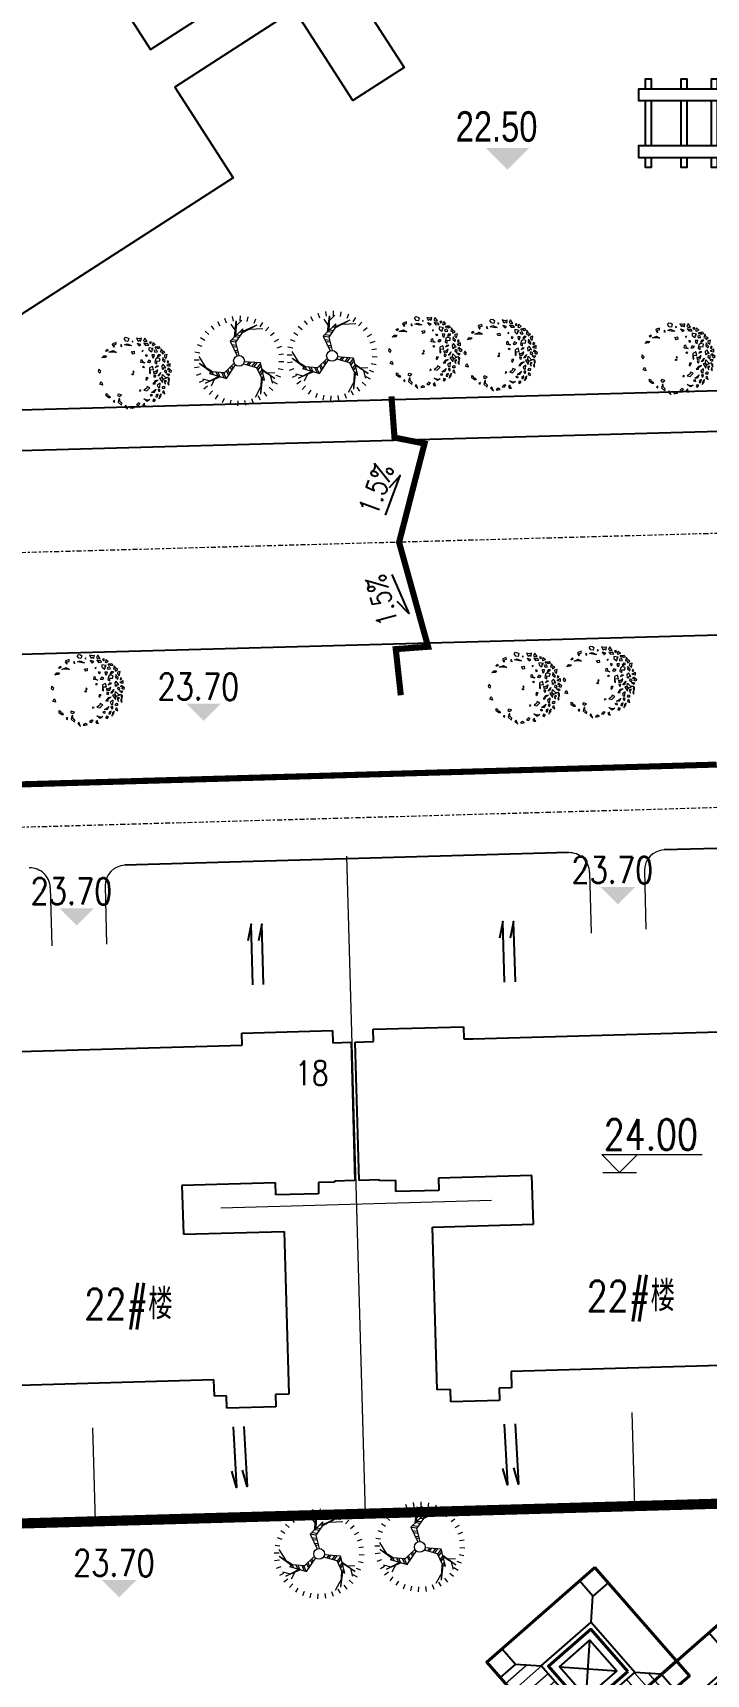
# Model space of a CAD drawing. Header units: inches. Extents: x 393 to 1582, y 246 to 1188.
# Drawn here: x 986.1 to 1019.2, y 643 to 723.6 of the extents above; entities that cross this region are included whole.
import ezdxf

# ---------------------------------------------------------------- set-up
doc = ezdxf.new("R2010")
doc.units = ezdxf.units.IN
doc.header["$MEASUREMENT"] = 0
for name, pattern in [('CENTERX2', [4, 2.5, -0.5, 0.5, -0.5]), ('DASHED2', [0.375, 0.25, -0.125]), ('DOTE', [2.42, 2, -0.2, 0.02, -0.2])]:
    doc.linetypes.add(name, pattern=pattern)
for name, color, linetype in [('build2', 40, 'Continuous'), ('buildcoor', 7, 'Continuous'), ('drain', 4, 'Continuous'), ('ELEV', 1, 'Continuous'), ('JZ', 4, 'Continuous'), ('LAWN', 3, 'Continuous'), ('ROAD-TEXT', 4, 'Continuous'), ('roadradiu', 3, 'Continuous'), ('YSX', 7, 'Continuous'), ('公共绿地', 3, 'Continuous'), ('外墙', 42, 'Continuous'), ('建筑层数', 7, 'Continuous'), ('绿化', 3, 'Continuous'), ('车库边线', 4, 'DOTE')]:
    doc.layers.add(name, color=color, linetype=linetype)
for name, color, linetype, lineweight in [('buildelev', 2, 'Continuous', 20), ('FENCE', 100, 'Continuous', 18), ('HATCH', 64, 'Continuous', 9), ('jz1', 40, 'Continuous', 40), ('ROAD', 1, 'Continuous', 25), ('ROAD-CENTER', 7, 'CENTERX2', 18), ('walk', 2, 'Continuous', 18), ('围墙', 75, 'FENCELINE1', 15), ('建筑型号', 2, 'Continuous', 18), ('树', 84, 'Continuous', 15)]:
    doc.layers.add(name, color=color, linetype=linetype, lineweight=lineweight)
doc.styles.add('_HZTXT', font='txt.shx', dxfattribs={"width": 0.8, "bigfont": 'hztxt.shx'})
doc.styles.add('DIM_FONT', font='SIMPLEX.shx', dxfattribs={"width": 0.8})
doc.styles.add('FLS', font='', dxfattribs={"width": 0.8})
doc.styles.add('HZ', font='simplex.shx', dxfattribs={"width": 0.7, "bigfont": 'hztxt.shx'})
doc.styles.add('RO', font='romans.shx', dxfattribs={"width": 0.8})
doc.styles.get('FLS').set_extended_font_data('创艺繁隶书')
doc.linetypes.add('FENCELINE1', pattern='A,0.25,-0.1,[133,ltypeshp.shx,S=0.1,R=0,X=-0.1,Y=0],-0.1,1', length=1.45)
doc.dimstyles.new('NORMAL', dxfattribs={"dimtxt": 1.5, "dimasz": 0.3, "dimexe": 0.5, "dimexo": 0.3, "dimgap": 0.3, "dimtad": 1, "dimdec": 1, "dimzin": 1, "dimdsep": 46, "dimtxsty": 'HZ', "dimblk": 'ARCHTICK', "dimcen": 0, "dimclrt": 256, "dimadec": 0, "dimazin": 0, "dimtfac": 1, "dimtdec": 1, "dimtofl": 0, "dimtmove": 0, "dimatfit": 3, "dimldrblk": 'ARCHTICK', "dimfxl": 1, "dimtolj": 2, "dimtzin": 0, "dimarcsym": 0})

# ---------------------------------------------------------------- blocks, each defined once
blk = doc.blocks.new('pm10')
at = {"layer": 'ROAD-TEXT', "const_width": 0.3}
blk.add_lwpolyline([(58362.619, 60514.036), (58364.86, 60513.62), (58364.515, 60512.064), (58369.839, 60511.948), (58374.126, 60509.35), (58374.829, 60510.68), (58376.813, 60510.239)], dxfattribs=at)
at = {"layer": 'ROAD-TEXT', "ltscale": 0.3}
for points in [[(58368.425, 60512.744), (58366.351, 60512.496), (58367.078, 60512.882)], [(58371.306, 60512.208), (58372.97, 60510.947), (58372.537, 60511.648)]]:
    blk.add_lwpolyline(points, dxfattribs=at)
at = {"layer": 'ROAD-TEXT', "ltscale": 0.3, "style": 'DIM_FONT', "width": 0.8}
for rotation, p in [(358.1475, (58366.075, 60513.139)), (323.45295, (58371.356, 60512.621))]:
    blk.add_text('1.5%', height=1, rotation=rotation, dxfattribs=at).set_placement(p)
blk = doc.blocks.new('A$C1C5E2274')
at = {"layer": 'HATCH'}
for p, q in [((4.075, 6.887), (4.492, 5.33)), ((4.489, 6.998), (4.839, 5.691)), ((4.903, 7.109), (5.142, 6.216)), ((1.591, 6.222), (2.008, 4.664)), ((2.005, 6.333), (2.422, 4.775)), ((2.419, 6.444), (2.836, 4.886)), ((2.833, 6.555), (3.25, 4.997)), ((3.247, 6.666), (3.664, 5.108)), ((3.661, 6.776), (4.078, 5.219)), ((5.129, 6.194), (6.04, 6.438)), ((1.177, 6.111), (1.492, 4.934)), ((4.704, 5.192), (6.261, 5.61)), ((4.826, 5.669), (6.151, 6.024)), ((4.814, 4.778), (6.372, 5.196)), ((4.925, 4.364), (6.483, 4.782)), ((5.036, 3.95), (6.594, 4.368)), ((5.147, 3.536), (6.705, 3.954)), ((5.258, 3.122), (6.816, 3.54)), ((5.369, 2.708), (6.927, 3.126)), ((5.879, 2.401), (7.038, 2.712))]:
    blk.add_line(p, q, dxfattribs=at)
at = {"layer": 'JZ'}
for p, q in [((5.195, 6.308), (4.655, 5.373)), ((1.975, 4.655), (1.04, 5.195)), ((6.308, 2.154), (5.373, 2.693)), ((2.693, 1.975), (2.154, 1.04))]:
    blk.add_line(p, q, dxfattribs=at)
for points in [[(4.975, 7.129), (5.796, 7.348), (6.015, 6.528), (5.195, 6.308)], [(0, 5.796), (0.821, 6.015), (1.04, 5.195), (0.22, 4.975)], [(1.975, 4.655), (4.655, 5.373), (5.373, 2.693), (2.693, 1.975)], [(2.634, 4.275), (4.275, 4.715), (4.715, 3.074), (3.074, 2.634)], [(6.308, 2.154), (7.129, 2.374), (7.348, 1.553), (6.528, 1.333)], [(1.333, 0.821), (2.154, 1.04), (2.374, 0.22), (1.553, 0)]]:
    blk.add_lwpolyline(points, close=True, dxfattribs=at)
for points in [[(4.715, 3.074), (2.634, 4.275)], [(4.275, 4.715), (3.074, 2.634)]]:
    blk.add_lwpolyline(points, dxfattribs=at)
at = {"layer": 'jz1'}
for points in [[(1.553, 0), (7.348, 1.553), (5.796, 7.348), (0, 5.796)], [(2.238, 4.504), (4.504, 5.111), (5.111, 2.845), (2.845, 2.238)]]:
    blk.add_lwpolyline(points, close=True, dxfattribs=at)
blk = doc.blocks.new('A$C45DD124F')
at = {"layer": 'YSX', "extrusion": (0, 0, -1), "xscale": 0.8000000000006148, "yscale": 0.7999999999992724, "zscale": -0.8, "rotation": 72.08396600042862}
blk.add_blockref('A$C1C5E2274', (-0.626, -1.182), dxfattribs=at)
blk = doc.blocks.new('t2')
for p, q in [((-2.24, 2.44), (-1.99, 2.17)), ((-1.78, 2.79), (-1.59, 2.49)), ((-1.34, 2.61), (-1.58, 1.52)), ((-1.34, 2.61), (-1.51, 1.47)), ((-1.44, 2), (-0.89, 2.82)), ((-1.27, 3.06), (-1.13, 2.72)), ((-0.72, 3.23), (-0.64, 2.88)), ((-0.15, 3.3), (-0.13, 2.95)), ((0.43, 3.28), (0.38, 2.92)), ((0.99, 3.16), (0.88, 2.81)), ((1.53, 2.93), (1.36, 2.62)), ((2.01, 2.62), (1.79, 2.34)), ((-2.93, 1.53), (-2.62, 1.36)), ((-2.62, 2.01), (-2.34, 1.79)), ((-1.63, 0.77), (-2.5, 1.58)), ((-2.5, 1.58), (-1.63, 0.89)), ((-2.3, 1.92), (-2.2, 1.35)), ((-1.73, 1.61), (-1.56, 0.32)), ((-1.53, 1.47), (-1.73, 1.61)), ((-1.24, 0.62), (-1.53, 1.47)), ((1.48, 1.02), (2.62, 1.38)), ((2.62, 1.38), (1.59, 0.97)), ((1.93, 1.14), (2.23, 1.63)), ((2.44, 2.24), (2.17, 1.99)), ((2.81, 1.03), (2.27, 1.23)), ((2.79, 1.78), (2.49, 1.59)), ((3.06, 1.27), (2.72, 1.13)), ((-3.28, 0.43), (-2.92, 0.38)), ((-3.16, 0.99), (-2.81, 0.88)), ((-1.95, 1.1), (-2.53, 1.12)), ((-1.56, 0.32), (-0.37, 0.11)), ((-0.31, 0.25), (-1.24, 0.62)), ((1.06, 1.19), (0.28, 0.27)), ((0.37, 0.14), (1.16, 0.76)), ((2.26, 0.7), (1.06, 1.19)), ((1.16, 0.76), (2.04, 0.59)), ((2.93, -0.14), (2.03, 0.57)), ((2.04, 0.59), (2.26, 0.7)), ((2.93, -0.14), (2.11, 0.61)), ((2.45, 0.24), (2.89, -0.64)), ((3.23, 0.72), (2.88, 0.64)), ((3.3, 0.15), (2.95, 0.13)), ((-3.3, -0.15), (-2.95, -0.13)), ((-3.23, -0.72), (-2.88, -0.64)), ((-3.06, -1.27), (-2.72, -1.13)), ((-0.06, -0.39), (0.08, -1.38)), ((0.5, -1.51), (0.1, -0.38)), ((3.16, -0.99), (2.81, -0.88)), ((3.28, -0.43), (2.92, -0.38)), ((-2.79, -1.78), (-2.49, -1.59)), ((-2.44, -2.24), (-2.17, -1.99)), ((-2.01, -2.62), (-1.79, -2.34)), ((-1.02, -2.25), (-1.99, -2.18)), ((-1.59, -2.47), (-0.52, -2.05)), ((-1.59, -2.47), (-0.52, -2.13)), ((-0.53, -2.3), (0.5, -1.51)), ((-0.51, -2.07), (-0.53, -2.3)), ((0.08, -1.38), (-0.51, -2.07)), ((0.14, -1.8), (-0.12, -2.95)), ((-0.12, -2.95), (0.04, -1.86)), ((0.03, -2.24), (0.29, -2.75)), ((2.24, -2.44), (1.99, -2.17)), ((2.62, -2.01), (2.34, -1.79)), ((2.93, -1.53), (2.62, -1.36)), ((-1.53, -2.93), (-1.36, -2.62)), ((-0.99, -3.16), (-0.88, -2.81)), ((-0.52, -2.95), (-0.07, -2.58)), ((-0.43, -3.28), (-0.38, -2.92)), ((0.15, -3.3), (0.13, -2.95)), ((0.72, -3.23), (0.64, -2.88)), ((1.27, -3.06), (1.13, -2.72)), ((1.78, -2.79), (1.59, -2.49))]:
    blk.add_line(p, q)
at = {"color": 0}
for p, q in [((-1.71, 1.46), (-1.64, 1.54)), ((-1.69, 1.3), (-1.53, 1.47)), ((-1.65, 0.98), (-1.44, 1.2)), ((-1.63, 0.82), (-1.39, 1.07)), ((-1.58, 0.5), (-1.3, 0.8)), ((-1.56, 0.34), (-1.25, 0.67)), ((-1.28, 0.27), (-1.03, 0.54)), ((-1.14, 0.24), (-0.91, 0.49)), ((-0.85, 0.19), (-0.66, 0.39)), ((-0.7, 0.16), (-0.54, 0.34)), ((0.49, 0.53), (0.57, 0.29)), ((0.59, 0.64), (0.67, 0.38)), ((0.78, 0.86), (0.88, 0.54)), ((0.88, 0.98), (0.99, 0.62)), ((1.07, 1.18), (1.21, 0.75)), ((1.22, 1.12), (1.35, 0.72)), ((1.52, 1), (1.62, 0.67)), ((1.67, 0.94), (1.76, 0.65)), ((1.97, 0.81), (2.04, 0.59)), ((2.12, 0.75), (2.15, 0.64)), ((0.21, -0.69), (-0.03, -0.64)), ((0.26, -0.83), (-0.01, -0.77)), ((0.36, -1.11), (0.03, -1.03)), ((0.41, -1.25), (0.05, -1.17)), ((-0.41, -2.21), (-0.52, -2.19)), ((-0.28, -2.11), (-0.51, -2.06)), ((-0.02, -1.92), (-0.32, -1.85)), ((0.11, -1.82), (-0.23, -1.74)), ((0.36, -1.62), (-0.05, -1.53)), ((0.49, -1.52), (0.05, -1.42))]:
    blk.add_line(p, q, dxfattribs=at)
blk.add_circle((0, 0), 0.397)
at = {"style": 'DIM_FONT', "width": 0.8, "flags": 9}
for tag in ['XSIZE', 'YSIZE']:
    blk.add_attdef(tag, (0, 0), '', height=0.000997, rotation=122.3352, dxfattribs=at)
blk = doc.blocks.new('bg')
at = {"layer": 'buildelev'}
blk.add_line((403415.903, 597892.095), (403417.408, 597892.095), dxfattribs=at)
blk.add_lwpolyline([(403417.451, 597892.89), (403416.656, 597892.095), (403415.86, 597892.89), (403420.35, 597892.89)], dxfattribs=at)
blk = doc.blocks.new('psss')
at = {"layer": 'drain', "ltscale": 3}
for points in [[(-2.979, 0.527), (0.007, 0.531), (-0.808, 0.714)], [(-2.967, -0.004), (0, 0), (-0.815, 0.183)]]:
    blk.add_lwpolyline(points, dxfattribs=at)
blk = doc.blocks.new('GPPMTR01')
at = {"color": 0, "linetype": 'ByBlock'}
for points in [[(-0.215, 0.443), (-0.218, 0.456), (-0.242, 0.475), (-0.199, 0.486), (-0.199, 0.449)], [(-0.173, 0.469), (-0.151, 0.518), (-0.12, 0.516), (-0.128, 0.487), (-0.144, 0.498), (-0.151, 0.48), (-0.145, 0.47)], [(-0.106, 0.53), (-0.073, 0.496), (-0.058, 0.515), (-0.035, 0.504), (-0.038, 0.545), (-0.064, 0.53)], [(-0.038, 0.477), (-0.055, 0.454), (-0.043, 0.424), (-0.032, 0.439)], [(0.005, 0.559), (-0.005, 0.523), (0.016, 0.511), (0.051, 0.519)], [(0.01, 0.485), (0.042, 0.462), (0.084, 0.477), (0.066, 0.492), (0.042, 0.485)], [(0.105, 0.53), (0.084, 0.519), (0.099, 0.504), (0.114, 0.511)], [(0.131, 0.488), (0.137, 0.5), (0.134, 0.53), (0.173, 0.507), (0.146, 0.481)], [(0.179, 0.477), (0.229, 0.496), (0.25, 0.473), (0.223, 0.458), (0.22, 0.477), (0.202, 0.469), (0.199, 0.458)], [(-0.412, 0.305), (-0.364, 0.304), (-0.367, 0.328), (-0.343, 0.337), (-0.374, 0.364), (-0.382, 0.335)], [(-0.393, 0.241), (-0.408, 0.23), (-0.396, 0.226)], [(-0.354, 0.404), (-0.335, 0.371), (-0.312, 0.378), (-0.293, 0.408)], [(-0.304, 0.31), (-0.343, 0.272), (-0.298, 0.279)], [(-0.298, 0.355), (-0.259, 0.362), (-0.24, 0.402), (-0.263, 0.4), (-0.275, 0.378)], [(-0.263, 0.454), (-0.27, 0.431), (-0.248, 0.431), (-0.243, 0.447)], [(-0.215, 0.295), (-0.215, 0.276), (-0.206, 0.283)], [(-0.166, 0.433), (-0.207, 0.386), (-0.18, 0.371), (-0.137, 0.387), (-0.147, 0.409), (-0.165, 0.407)], [(-0.123, 0.314), (-0.144, 0.295), (-0.135, 0.287), (-0.115, 0.295)], [(-0.127, 0.461), (-0.133, 0.429), (-0.111, 0.428), (-0.096, 0.459)], [(-0.079, 0.401), (-0.097, 0.371), (-0.064, 0.359), (-0.049, 0.371)], [(-0.032, 0.317), (-0.058, 0.295), (-0.043, 0.264), (-0.023, 0.291)], [(0.007, 0.443), (-0.026, 0.412), (-0.02, 0.382), (0.016, 0.352), (0.045, 0.367), (0.01, 0.386), (0.034, 0.42)], [(0.045, 0.295), (0.042, 0.249), (0.105, 0.211), (0.119, 0.219), (0.069, 0.245), (0.096, 0.283)], [(0.084, 0.371), (0.072, 0.344), (0.081, 0.321), (0.084, 0.344)], [(0.158, 0.447), (0.096, 0.443), (0.105, 0.412), (0.146, 0.393), (0.155, 0.416), (0.14, 0.428)], [(0.128, 0.336), (0.137, 0.287), (0.114, 0.272), (0.146, 0.26), (0.158, 0.302)], [(0.179, 0.272), (0.167, 0.245), (0.185, 0.238), (0.199, 0.253)], [(0.205, 0.439), (0.179, 0.42), (0.194, 0.405), (0.226, 0.416)], [(0.199, 0.291), (0.179, 0.352), (0.211, 0.31)], [(0.214, 0.359), (0.274, 0.374), (0.291, 0.409), (0.282, 0.336), (0.247, 0.333)], [(0.268, 0.45), (0.253, 0.435), (0.241, 0.409), (0.274, 0.428)], [(0.25, 0.325), (0.241, 0.298), (0.312, 0.302), (0.282, 0.329)], [(0.253, 0.268), (0.241, 0.226), (0.259, 0.177), (0.274, 0.203), (0.253, 0.219)], [(0.303, 0.268), (0.309, 0.219), (0.336, 0.215), (0.351, 0.234)], [(0.315, 0.416), (0.306, 0.401), (0.318, 0.39), (0.348, 0.393)], [(0.321, 0.363), (0.306, 0.34), (0.327, 0.325), (0.356, 0.325), (0.327, 0.336)], [(0.351, 0.382), (0.348, 0.371), (0.368, 0.355), (0.392, 0.359)], [(0.386, 0.257), (0.368, 0.272), (0.365, 0.287), (0.377, 0.298), (0.401, 0.283)], [(0.431, 0.26), (0.419, 0.245), (0.436, 0.23), (0.466, 0.249)], [(-0.482, 0.014), (-0.506, 0.025), (-0.514, -0.024), (-0.506, -0.036), (-0.464, -0.036), (-0.47, -0.024), (-0.494, -0.017)], [(-0.482, 0.196), (-0.461, 0.207), (-0.432, 0.177), (-0.452, 0.154), (-0.494, 0.15), (-0.5, 0.177)], [(-0.446, 0.071), (-0.432, 0.055), (-0.414, 0.067)], [(-0.417, 0.109), (-0.411, 0.15), (-0.357, 0.188), (-0.369, 0.162)], [(-0.283, 0.139), (-0.269, 0.181), (-0.239, 0.166), (-0.248, 0.139), (-0.263, 0.15)], [(-0.064, 0.207), (-0.085, 0.184), (-0.115, 0.203), (-0.115, 0.219), (-0.085, 0.207), (-0.052, 0.226)], [(-0.02, 0.033), (-0.035, 0.025), (-0.026, 0.017), (-0.014, 0.021)], [(-0.02, 0.188), (-0.008, 0.192), (0.001, 0.177), (-0.02, 0.169)], [(0.152, 0.162), (0.137, 0.139), (0.158, 0.12), (0.176, 0.128), (0.161, 0.143)], [(0.25, 0.086), (0.271, 0.063), (0.274, 0.021), (0.303, 0.052), (0.285, 0.109)], [(0.348, 0.173), (0.377, 0.128), (0.356, 0.097), (0.354, 0.128)], [(0.401, 0.207), (0.383, 0.219), (0.365, 0.211), (0.368, 0.196), (0.392, 0.192)], [(0.401, 0.078), (0.398, 0.063), (0.374, 0.067), (0.377, 0.09)], [(0.428, 0.025), (0.431, -0.021), (0.377, -0.043), (0.41, -0.013)], [(0.422, 0.166), (0.419, 0.135), (0.439, 0.12), (0.451, 0.139)], [(0.442, 0.203), (0.451, 0.169), (0.487, 0.139), (0.472, 0.181)], [(0.451, 0.074), (0.469, 0.052), (0.484, 0.063), (0.472, 0.093)], [(-0.467, -0.131), (-0.464, -0.157), (-0.482, -0.154), (-0.485, -0.127)], [(-0.437, -0.131), (-0.429, -0.066), (-0.381, -0.04), (-0.408, -0.078)], [(-0.42, -0.26), (-0.432, -0.218), (-0.411, -0.188), (-0.402, -0.214), (-0.411, -0.229)], [(0.256, -0.013), (0.241, -0.028), (0.253, -0.04)], [(0.407, -0.119), (0.389, -0.138), (0.398, -0.176), (0.419, -0.154)], [(0.416, -0.218), (0.389, -0.233), (0.392, -0.271), (0.407, -0.248)], [(0.436, -0.066), (0.442, -0.097), (0.466, -0.097), (0.481, -0.074), (0.46, -0.078)], [(-0.266, -0.366), (-0.304, -0.374), (-0.283, -0.4), (-0.251, -0.393)], [(-0.115, -0.473), (-0.138, -0.438), (-0.106, -0.438), (-0.085, -0.446)], [(0.072, -0.48), (0.042, -0.461), (0.06, -0.45), (0.066, -0.454), (0.096, -0.454), (0.096, -0.438), (0.125, -0.442), (0.114, -0.461)], [(0.17, -0.286), (0.137, -0.317), (0.149, -0.336), (0.176, -0.321)], [(0.188, -0.431), (0.211, -0.423), (0.188, -0.408)], [(0.205, -0.332), (0.199, -0.343), (0.235, -0.378), (0.294, -0.359), (0.274, -0.34), (0.235, -0.351)], [(0.327, -0.305), (0.333, -0.328), (0.389, -0.313)]]:
    blk.add_lwpolyline(points, close=True, dxfattribs=at)
blk.add_circle((0, 0), 0.01, dxfattribs=at)
blk = doc.blocks.new('幼儿园')
at = {"layer": 'build2'}
for points in [[(2255228, -433235), (2277228, -433235), (2277228, -418235)], [(2279428, -423235), (2284728, -423235), (2284728, -426235), (2279428, -426235), (2279428, -433235), (2284728, -433235), (2284728, -448335), (2277228, -448335), (2277228, -449347), (2270228, -449335), (2270228, -448335), (2255228, -448335)]]:
    blk.add_lwpolyline(points, dxfattribs=at)
blk = doc.blocks.new('_ARCHTICK')
at = {"color": 0, "linetype": 'ByBlock', "const_width": 0.15}
blk.add_lwpolyline([(-0.5, -0.5), (0.5, 0.5)], dxfattribs=at)
blk = doc.blocks.new('*D81')
at = {"layer": 'DEFPOINTS', "color": 0, "ltscale": 0.3, "transparency": 16777216}
for p in [(1040.461, 722.541), (943.934, 696.416)]:
    blk.add_point(p, dxfattribs=at)
at = {"layer": 'roadradiu', "color": 0, "lineweight": -2, "ltscale": 0.3, "transparency": 16777216}
blk.add_line((1029.834, 719.664), (1040.461, 722.541), dxfattribs=at)
at = {"layer": 'roadradiu', "color": 0, "lineweight": -2, "ltscale": 0.3, "transparency": 16777216, "xscale": 0.3, "yscale": 0.3, "zscale": 0.3, "rotation": 15.14385513861018}
blk.add_blockref('_ARCHTICK', (1040.461, 722.541), dxfattribs=at)
at = {"layer": 'roadradiu', "ltscale": 0.3, "transparency": 16777216, "insert": (1032.286, 721.416), "char_height": 1.5, "attachment_point": 5, "rotation": 15.14386, "style": 'HZ'}
blk.add_mtext('\\A2;R100.0', dxfattribs=at)
blk = doc.blocks.new('A$C669619B1')
at = {"layer": '绿化'}
for points in [[(0.65, 7.71), (0.65, 8.7), (1.2, 8.7), (1.2, 7.71)], [(4.17, 7.71), (4.17, 8.7), (4.73, 8.7), (4.73, 7.71)], [(7.13, 7.71), (7.13, 8.7), (7.69, 8.7), (7.69, 7.71)], [(10.66, 7.71), (10.66, 8.7), (11.21, 8.7), (11.21, 7.71)], [(13.62, 7.71), (13.62, 8.7), (14.18, 8.7), (14.18, 7.71)], [(17.14, 7.71), (17.14, 8.7), (17.7, 8.7), (17.7, 7.71)], [(20.66, 7.71), (20.66, 8.7), (21.22, 8.7), (21.22, 7.71)], [(0.65, 2.13), (0.65, 6.53)], [(1.2, 6.53), (1.2, 2.13)], [(4.17, 2.13), (4.17, 6.53)], [(4.73, 6.53), (4.73, 2.13)], [(7.13, 2.13), (7.13, 6.53)], [(7.69, 6.53), (7.69, 2.13)], [(10.66, 2.13), (10.66, 6.53)], [(11.21, 6.53), (11.21, 2.13)], [(13.62, 2.13), (13.62, 6.53)], [(14.18, 6.53), (14.18, 2.13)], [(17.14, 2.13), (17.14, 6.53)], [(17.7, 6.53), (17.7, 2.13)], [(20.66, 2.13), (20.66, 6.53)], [(21.22, 6.53), (21.22, 2.13)], [(1.2, 0.95), (1.2, 0), (0.65, 0), (0.65, 0.95)], [(4.73, 0.95), (4.73, 0), (4.17, 0), (4.17, 0.95)], [(7.69, 0.95), (7.69, 0), (7.13, 0), (7.13, 0.95)], [(11.21, 0.95), (11.21, 0), (10.66, 0), (10.66, 0.95)], [(14.18, 0.95), (14.18, 0), (13.62, 0), (13.62, 0.95)], [(17.7, 0.95), (17.7, 0), (17.14, 0), (17.14, 0.95)], [(21.22, 0.95), (21.22, 0), (20.66, 0), (20.66, 0.95)]]:
    blk.add_lwpolyline(points, dxfattribs=at)
for points in [[(22.07, 6.53), (0, 6.53), (0, 7.71), (22.07, 7.71)], [(22.07, 0.95), (0, 0.95), (0, 2.13), (22.07, 2.13)]]:
    blk.add_lwpolyline(points, close=True, dxfattribs=at)

msp = doc.modelspace()

# ---------------------------------------------------------------- linework, layer by layer
at = {"layer": 'ELEV', "color": 0}
for points in [[(1008.343, 717.944), (1010.465, 717.944), (1009.404, 716.884)], [(993.625, 690.642), (995.322, 690.642), (994.474, 689.794)], [(1013.963, 681.633), (1015.66, 681.633), (1014.811, 680.785)], [(987.39, 680.589), (989.087, 680.589), (988.239, 679.741)], [(989.477, 647.581), (991.174, 647.581), (990.325, 646.733)]]:
    msp.add_solid(points, dxfattribs=at)
at = {"layer": 'FENCE', "color": 0, "ltscale": 0.3}
msp.add_line((989.167, 650.466), (989.037, 655.061), dxfattribs=at)
at = {"layer": 'ROAD', "color": 0, "linetype": 'Continuous'}
for p, q in [((982.537, 704.996), (1031.077, 706.344)), ((982.592, 702.997), (1031.211, 704.347)), ((982.87, 693.001), (1069.738, 695.413))]:
    msp.add_line(p, q, dxfattribs=at)
at = {"layer": 'ROAD', "color": 0, "ltscale": 0.3}
for p, q in [((1090.902, 689.549), (959.324, 685.823)), ((1038.889, 684.075), (1017.097, 683.458)), ((1012.399, 683.325), (990.608, 682.708))]:
    msp.add_line(p, q, dxfattribs=at)
at = {"layer": 'ROAD-CENTER', "color": 5, "ltscale": 0.1}
for p, q in [((982.731, 697.999), (1069.6, 700.411)), ((1089.04, 687.496), (955.135, 683.704))]:
    msp.add_line(p, q, dxfattribs=at)
at = {"layer": 'walk', "color": 0}
for p, q in [((1013.427, 682.353), (1013.512, 679.361)), ((1016.126, 682.43), (1016.195, 679.571)), ((986.938, 681.603), (987.018, 678.745)), ((989.637, 681.68), (989.705, 678.821))]:
    msp.add_line(p, q, dxfattribs=at)
at = {"layer": 'walk', "color": 0, "ltscale": 0.3}
for centre, start, end in [((1012.427, 682.325), 1.61609, 91.62209), ((1017.126, 682.458), 91.62209, 181.61609), ((985.938, 681.575), 1.61609, 91.62209)]:
    msp.add_arc(centre, 1, start, end, dxfattribs=at)
at = {"layer": 'walk', "color": 0}
msp.add_arc((990.636, 681.708), 1, 91.62209, 181.61609, dxfattribs=at)
at = {"layer": '公共绿地', "color": 0, "linetype": 'FENCELINE1', "ltscale": 0.1, "const_width": 0.5}
msp.add_lwpolyline([(919.878, 669.636), (926.089, 673.818), (930.189, 676.266), (942.203, 682.187), (943.135, 649.163), (943.135, 649.163), (1114.226, 654.008), (1113.803, 668.945), (1119.301, 669.098), (1118.245, 706.927, -0.044692), (1118.311, 707.995, 0.048467), (1133.212, 719.394, -0.148731), (1136.416, 718.004, 0.062521), (1158.247, 703.71)], format="xyb", dxfattribs=at)
at = {"layer": '围墙', "color": 0, "ltscale": 0.2}
for p, q in [((1038.889, 684.075), (1017.097, 683.458)), ((1012.399, 683.325), (990.608, 682.708)), ((1001.489, 683.155, 0), (1002.401, 650.841, 0)), ((995.324, 665.876, 0), (1008.619, 666.251, 0)), ((1015.656, 651.217), (1015.527, 655.808)), ((942.947, 649.157), (1114.22, 654.008))]:
    msp.add_line(p, q, dxfattribs=at)
at = {"layer": '外墙', "color": 2, "ltscale": 0.1}
for p, q in [((996.347, 674.459), (1000.795, 674.585)), ((996.364, 673.86), (996.347, 674.459)), ((1000.795, 674.585), (1000.812, 673.986)), ((1002.794, 674.642), (1007.242, 674.768)), ((1002.811, 674.042), (1002.794, 674.642)), ((1007.242, 674.768), (1007.259, 674.168)), ((1007.709, 674.181), (1022.853, 674.61)), ((981.22, 673.43), (996.364, 673.86)), ((1000.812, 673.986), (1001.712, 674.011)), ((1001.712, 674.011), (1001.904, 667.214)), ((1001.911, 674.017), (1002.811, 674.042)), ((1002.104, 667.22), (1001.911, 674.017)), ((1007.259, 674.168), (1007.709, 674.181)), ((998.006, 667.103), (993.408, 666.973)), ((993.408, 666.973), (993.476, 664.574)), ((998.023, 666.504), (998.006, 667.103)), ((1000.906, 667.136), (1000.106, 667.113)), ((1000.106, 667.113), (1000.122, 666.563)), ((1001.904, 667.214), (1000.905, 667.186)), ((1000.905, 667.186), (1000.906, 667.136)), ((1003.104, 667.248), (1002.104, 667.22)), ((1003.105, 667.198), (1003.104, 667.248)), ((1003.905, 667.221), (1003.105, 667.198)), ((1003.92, 666.671), (1003.905, 667.221)), ((1010.601, 667.46), (1006.003, 667.33)), ((1006.003, 667.33), (1006.02, 666.73)), ((1010.669, 665.061), (1010.601, 667.46)), ((1000.122, 666.563), (998.023, 666.504)), ((1006.02, 666.73), (1003.92, 666.671)), ((993.476, 664.574), (998.424, 664.714)), ((998.424, 664.714), (998.65, 656.718)), ((1005.721, 664.921), (1010.669, 665.061)), ((1005.947, 656.924), (1005.721, 664.921)), ((1021.468, 658.164), (1009.573, 657.827)), ((994.979, 657.414), (983.084, 657.077)), ((995.002, 656.614), (994.979, 657.414)), ((1009.573, 657.827), (1009.596, 657.028)), ((995.601, 656.631), (995.002, 656.614)), ((995.618, 656.031), (995.601, 656.631)), ((998.65, 656.718), (998, 656.699)), ((998, 656.699), (998.017, 656.099)), ((1006.597, 656.943), (1005.947, 656.924)), ((1006.614, 656.343), (1006.597, 656.943)), ((1009.596, 657.028), (1008.996, 657.011)), ((1008.996, 657.011), (1009.013, 656.411)), ((998.017, 656.099), (995.618, 656.031)), ((1009.013, 656.411), (1006.614, 656.343))]:
    msp.add_line(p, q, dxfattribs=at)
at = {"layer": '树', "color": 0}
for points, knots in [([(934, 647.268), (945.865, 644.047), (953.315, 642.946), (965.996, 649.264), (981.259, 643.376), (996.295, 636.241), (1005.905, 639.502), (1010.573, 641.043)], [38.19605, 38.19605, 38.19605, 38.19605, 46.400083, 59.233809, 77.766746, 92.847287, 107.196731, 107.196731, 107.196731, 107.196731]), ([(933.607, 645.821), (934.617, 645.546), (935.563, 645.292), (938.226, 644.586), (939.766, 644.189), (943.815, 643.194), (945.755, 642.786), (948.29, 642.408), (949.12, 642.332), (950.501, 642.296), (951.074, 642.319), (952.728, 642.459), (953.794, 642.648), (955.87, 643.123), (956.878, 643.409), (959.404, 644.158), (960.886, 644.629), (962.928, 645.113), (963.529, 645.234), (964.69, 645.407), (965.253, 645.461), (966.393, 645.512), (966.966, 645.51), (968.694, 645.426), (969.86, 645.267), (973.781, 644.466), (976.586, 643.454), (980.853, 641.689), (982.301, 641.049), (985.216, 639.78), (986.683, 639.153), (989.406, 638.13), (990.656, 637.714), (992.968, 637.112), (994.023, 636.898), (995.901, 636.667), (996.723, 636.616), (998.356, 636.618), (999.169, 636.668), (1001.594, 636.936), (1003.193, 637.27), (1006.895, 638.24), (1008.987, 638.94), (1011.043, 639.618)], [38.19605, 38.19605, 38.19605, 38.19605, 38.893182, 38.893182, 40.287444, 40.287444, 43.07597, 43.07597, 44.851593, 44.851593, 46.331442, 46.331442, 49.299946, 49.299946, 52.268449, 52.268449, 56.923336, 56.923336, 58.913338, 58.913338, 60.820751, 60.820751, 62.728163, 62.728163, 66.542989, 66.542989, 75.422677, 75.422677, 79.97727, 79.97727, 84.531863, 84.531863, 88.325974, 88.325974, 91.439899, 91.439899, 93.796082, 93.796082, 96.152266, 96.152266, 100.864633, 100.864633, 107.196731, 107.196731, 107.196731, 107.196731])]:
    msp.add_open_spline(points, degree=3, knots=knots, dxfattribs=at)
at = {"layer": '车库边线', "color": 0, "linetype": 'DASHED2', "const_width": 0.25, "elevation": -1.024}
msp.add_lwpolyline([(911.313, 659.793), (930.326, 671.546), (930.326, 671.546), (931.644, 672.361), (931.644, 672.361), (953.375, 685.795), (1019.667, 687.673)], dxfattribs=at)

# ---------------------------------------------------------------- block references
at = {"layer": 'build2', "color": 0, "xscale": 0.0009999999983786817, "yscale": 0.000999999996565748, "zscale": 0.001, "rotation": 302.8100897494591}
msp.add_blockref('幼儿园', (122.052, 2871.488), dxfattribs=at)
at = {"layer": 'buildcoor', "color": 0, "rotation": 106.7715072238098}
msp.add_blockref('pm10', (75784.98, -37727.328), dxfattribs=at)
msp.add_blockref('pm10', (75784.98, -37727.328), dxfattribs=at)
at = {"layer": 'buildelev', "color": 0, "linetype": 'Continuous', "xscale": 1.099999999998545, "yscale": 1.099999999998545, "zscale": 1.1}
msp.add_blockref('bg', (-442743.417, -657013.691), dxfattribs=at)
at = {"layer": 'LAWN', "color": 0, "extrusion": (0, 0, -1), "xscale": 1.469664000028643, "yscale": 1.469663999858312, "zscale": -1.469664, "rotation": 225.9211086577906}
for p in [(-1013.44, 648.452), (-1019.795, 645.897)]:
    msp.add_blockref('A$C45DD124F', p, dxfattribs=at)
at = {"layer": 'ROAD', "color": 0, "rotation": 91.62464345549249}
for p in [(1009.697, 679.948), (997.332, 679.816)]:
    msp.add_blockref('psss', p, dxfattribs=at)
at = {"layer": 'ROAD', "color": 0, "xscale": -1, "rotation": 93.3095437502972}
for p in [(996.618, 652.171), (1009.934, 652.297)]:
    msp.add_blockref('psss', p, dxfattribs=at)
at = {"layer": '树'}
for name, p, xscale, yscale, zscale, rotation in [('t2', (1000.78, 707.733), 0.6671807999634088, 0.6671807998791337, 0.6671808000000001, 66.027374180966), ('t2', (996.209, 707.488), 0.6671807999634088, 0.6671807998791337, 0.6671808000000001, 66.027374180966), ('GPPMTR01', (1005.252, 707.847), 3.485684247348809, 3.485684247345489, 3.485684247348809, 300.5404110417522), ('GPPMTR01', (1008.958, 707.719), 3.485684247348809, 3.485684247345489, 3.485684247348809, 300.5404110417522), ('GPPMTR01', (1017.682, 707.538), 3.485684247348809, 3.485684247345489, 3.485684247348809, 300.5404110417522), ('GPPMTR01', (990.99, 706.83), 3.485684247348809, 3.485684247345489, 3.485684247348809, 300.5404110417522), ('GPPMTR01', (988.681, 691.25), 3.485684247348809, 3.485684247345489, 3.485684247348809, 300.5404110417522), ('GPPMTR01', (1010.153, 691.352), 3.485684247348809, 3.485684247345489, 3.485684247348809, 300.5404110417522), ('GPPMTR01', (1013.834, 691.659), 3.485684247348809, 3.485684247345489, 3.485684247348809, 300.5404110417522), ('t2', (1000.144, 648.867), 0.6671807999634088, 0.6671807998791337, 0.6671808000000001, 66.027374180966), ('t2', (1005.088, 649.209), 0.6671807999634088, 0.6671807998791337, 0.6671808000000001, 66.027374180966)]:
    msp.add_blockref(name, p, dxfattribs=dict(at, xscale=xscale, yscale=yscale, zscale=zscale, rotation=rotation))
at = {"layer": '绿化', "color": 0, "xscale": 0.5, "yscale": 0.5, "zscale": 0.5}
msp.add_blockref('A$C669619B1', (1015.849, 716.997), dxfattribs=at)

# ---------------------------------------------------------------- texts
at = {"layer": 'buildelev', "color": 0, "style": 'RO', "width": 0.8}
msp.add_text('24.00', height=1.5, dxfattribs=at).set_placement((1014.127, 668.722))
at = {"layer": 'ELEV', "color": 0, "style": 'FLS', "width": 0.8}
msp.add_text('22.50', height=1.5, dxfattribs=at).set_placement((1006.855, 718.253))
at = {"layer": 'ELEV', "color": 0, "style": 'DIM_FONT', "width": 0.8}
for p in [(992.204, 690.844), (1012.541, 681.835), (985.969, 680.791), (988.055, 647.783)]:
    msp.add_text('23.70', height=1.3, rotation=359.67116, dxfattribs=at).set_placement(p)
at = {"layer": '建筑型号', "color": 0, "style": '_HZTXT', "width": 0.8}
for p in [(988.611, 660.395, -0.937), (1013.29, 660.79, -0.937)]:
    msp.add_text('22#楼', height=1.5, dxfattribs=at).set_placement(p)
at = {"layer": '建筑层数', "color": 0, "style": 'DIM_FONT', "width": 0.8}
msp.add_text('18', height=1.2, dxfattribs=at).set_placement((998.965, 671.894))

# ---------------------------------------------------------------- dimensions: what is measured, and where the dimension line sits
at = {"layer": 'roadradiu', "color": 0, "ltscale": 0.3}
dim = msp.add_radius_dim(center=(943.934, 696.416), mpoint=(1040.461, 722.541), dimstyle='NORMAL', override={"dimzin": 0}, dxfattribs=at)
dim.commit()
dim.dimension.update_dxf_attribs({"geometry": '*D81', "text_midpoint": (1032.56, 720.402), "dimtype": 164})

doc.saveas('drawing.dxf')
